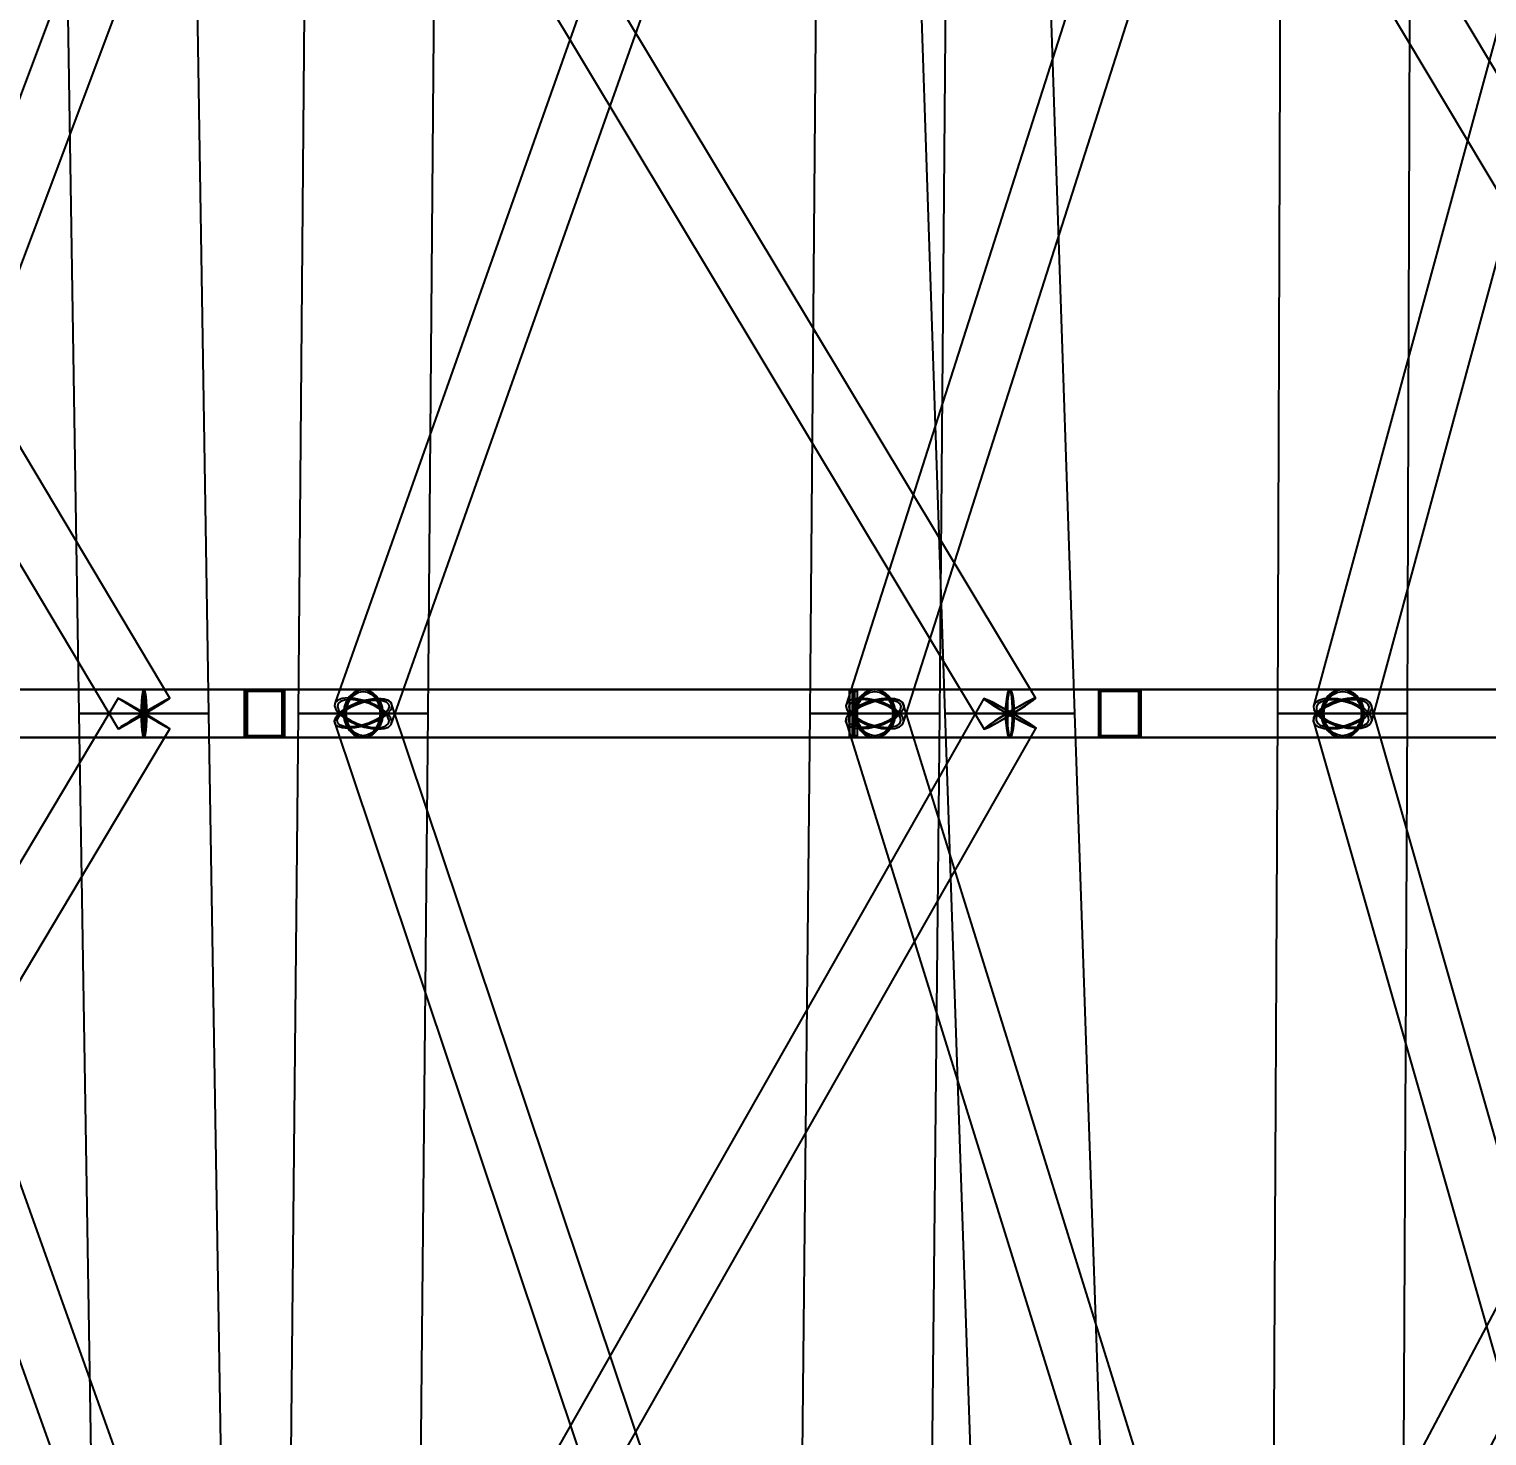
# Model space of a CAD drawing. Header units: millimetres. Extents: x -123812 to 252100, y -3000 to 639000.
# Drawn here: x 6476 to 18780, y 56400 to 68280 of the extents above; entities that cross this region are included whole.
import ezdxf

# ---------------------------------------------------------------- set-up
doc = ezdxf.new("R2010")
doc.units = ezdxf.units.MM
doc.layers.add('D-STR-DIM', color=7, linetype='Continuous', lineweight=13)
doc.layers.add('D-STR-STRC', color=7, linetype='Continuous', lineweight=25)
doc.styles.add('OpenSansCondensed-Light', font='OpenSansCondensed-Light.ttf')
doc.styles.add('TOWER_UNICODE', font='Arial Unicode.ttf')
doc.dimstyles.new('EZDXF', dxfattribs={"dimtxt": 0.25, "dimasz": 0.175, "dimexe": 0.375, "dimexo": 0.125, "dimgap": 0.1, "dimtad": 1, "dimlfac": 100, "dimzin": 12, "dimdsep": 46, "dimtxsty": 'OpenSansCondensed-Light', "dimblk": 'ARCHTICK', "dimcen": 2.5, "dimazin": 3, "dimtfac": 0.5, "dimtmove": 2, "dimatfit": 3})

# ---------------------------------------------------------------- blocks, each defined once
blk = doc.blocks.new('_ARCHTICK')
at = {"color": 0, "linetype": 'BYBLOCK', "const_width": 0.15}
blk.add_lwpolyline([(-0.5, -0.5), (0.5, 0.5)], dxfattribs=at)

msp = doc.modelspace()

# ---------------------------------------------------------------- linework, layer by layer
at = {"layer": 'D-STR-STRC'}
for points in [[(-218, 74869.9), (7226.9, 62369.9), (7237, 62374.4), (7261.4, 62387.4), (7298.2, 62408), (7345, 62435), (7398.7, 62466.3), (7455.4, 62500), (7511.5, 62533.7), (7563, 62565), (7606.5, 62592), (7638.9, 62612.6), (7658.2, 62625.6), (7662.9, 62630.1), (218, 75130.1)], [(9165.1, 75092.9), (4479.1, 62592.9), (4475.4, 62565.7), (4488.1, 62534), (4516.2, 62500), (4557.9, 62466), (4610.4, 62434.3), (4670, 62407.1), (4732.7, 62386.3), (4794.2, 62373.2), (4850.3, 62368.7), (4897.3, 62373.2), (4931.8, 62386.3), (4951.6, 62407.1), (9637.6, 74907.1)], [(7028.9, 74868.7), (14538.1, 62368.7), (14552.2, 62373.2), (14580.1, 62386.3), (14619.8, 62407.2), (14668.7, 62434.3), (14723.5, 62466), (14780.4, 62500), (14835.5, 62534), (14885, 62565.7), (14925.7, 62592.8), (14954.7, 62613.7), (14970, 62626.8), (14970.7, 62631.3), (7461.5, 75131.3)], [(13482.9, 75092.8), (9059.8, 62592.8), (9053.4, 62565.7), (9063.6, 62534), (9089.6, 62500), (9129.6, 62466), (9180.8, 62434.3), (9239.9, 62407.2), (9302.8, 62386.3), (9365.2, 62373.2), (9422.8, 62368.7), (9471.7, 62373.2), (9508.6, 62386.3), (9531, 62407.2), (13954.1, 74907.2)], [(17360.7, 75065), (13369.8, 62565), (13376.6, 62533.7), (13399.5, 62500), (13437, 62466.3), (13486.7, 62435), (13544.9, 62408), (13607.9, 62387.4), (13671.3, 62374.4), (13730.8, 62369.9), (13782.4, 62374.4), (13822.4, 62387.4), (13848.3, 62408), (13858.2, 62435), (17849.1, 74935)], [(22017.6, 62631.3), (14547.9, 75131.3), (14531, 75126.8), (14500.6, 75113.7), (14458.7, 75092.9), (14408.3, 75065.7), (14352.8, 75034), (14295.8, 75000), (14241.4, 74966), (14193.2, 74934.3), (14154.5, 74907.1), (14128, 74886.3), (14115.4, 74873.2), (14117.7, 74868.7), (21587.4, 62368.7)], [(20717.9, 75063.7), (17317, 62563.7), (17319.5, 62533), (17338.5, 62500), (17372.8, 62467), (17420.1, 62436.3), (17477.1, 62409.9), (17539.9, 62389.6), (17604.3, 62376.9), (17665.9, 62372.6), (17720.5, 62376.9), (17764.3, 62389.6), (17794.3, 62409.9), (17808.6, 62436.3), (21209.5, 74936.3)], [(0, 62296.8), (7444.9, 62296.8), (7446.7, 62303.7), (7448.4, 62324), (7449.9, 62356.3), (7451, 62398.4), (7451.8, 62447.4), (7452, 62500), (7451.8, 62552.6), (7451, 62601.6), (7449.9, 62643.7), (7448.4, 62676), (7446.7, 62696.3), (7444.9, 62703.2), (0, 62703.2)], [(4715.4, 62296.8), (9295.4, 62296.8), (9335.8, 62303.7), (9373.4, 62324), (9405.8, 62356.3), (9430.6, 62398.4), (9446.2, 62447.4), (9451.5, 62500), (9446.2, 62552.6), (9430.6, 62601.6), (9405.8, 62643.7), (9373.4, 62676), (9335.8, 62696.3), (9295.4, 62703.2), (4715.4, 62703.2)], [(21802.5, 62703.2), (14754.4, 62703.2), (14745.4, 62696.3), (14737.1, 62676), (14729.9, 62643.7), (14724.4, 62601.6), (14720.9, 62552.6), (14719.8, 62500), (14720.9, 62447.4), (14724.4, 62398.4), (14729.9, 62356.3), (14737.1, 62324), (14745.4, 62303.7), (14754.4, 62296.8), (21802.5, 62296.8)], [(21380.1, 50066.3), (17807.9, 62566.3), (17793.2, 62593.8), (17762.7, 62614.9), (17718.6, 62628.1), (17663.9, 62632.6), (17602.3, 62628.1), (17538.1, 62614.9), (17475.5, 62593.8), (17418.8, 62566.3), (17372, 62534.3), (17338.2, 62500), (17319.7, 62465.7), (17317.7, 62433.7), (20889.9, 49933.7)], [(21058.9, 62703.2), (17562.8, 62703.2), (17516.4, 62696.3), (17473.1, 62676), (17436, 62643.7), (17407.4, 62601.6), (17389.5, 62552.6), (17383.4, 62500), (17389.5, 62447.4), (17407.4, 62398.4), (17436, 62356.3), (17473.1, 62324), (17516.4, 62303.7), (17562.8, 62296.8), (21058.9, 62296.8)], [(218.1, 49870), (7663, 62370), (7657.2, 62374.4), (7636.9, 62387.4), (7603.6, 62408.1), (7559.4, 62435), (7507.4, 62466.4), (7451.2, 62500), (7394.5, 62533.6), (7341.3, 62565), (7295.1, 62591.9), (7259.1, 62612.6), (7235.8, 62625.6), (7226.7, 62630), (-218.1, 50130)], [(4476.1, 62414.7), (8932.5, 49914.7), (8948.6, 49895.5), (8979.8, 49883.4), (9024.2, 49879.3), (9078.6, 49883.4), (9139.3, 49895.5), (9202.3, 49914.7), (9263.2, 49939.7), (9317.8, 49968.8), (9362.5, 50000), (9394.2, 50031.2), (9410.8, 50060.3), (9411, 50085.3), (4954.6, 62585.3)], [(7867.6, 49874), (14973.7, 62374), (14973, 62378.3), (14957.5, 62390.8), (14928, 62410.9), (14886.8, 62437), (14836.5, 62467.4), (14780.6, 62500), (14722.9, 62532.6), (14667.4, 62563), (14617.8, 62589.1), (14577.5, 62609.2), (14549.3, 62621.7), (14535, 62626), (7428.9, 50126)], [(13723.6, 50089.1), (9532.3, 62589.1), (9510.3, 62609.2), (9473.6, 62621.7), (9424.8, 62626), (9367.1, 62621.7), (9304.6, 62609.2), (9241.4, 62589.1), (9181.9, 62563), (9130.2, 62532.6), (9089.7, 62500), (9063.2, 62467.4), (9052.6, 62437), (9058.5, 62410.9), (13249.8, 49910.9)], [(17741.8, 50065), (13858.6, 62565), (13847.7, 62591.9), (13820.9, 62612.6), (13780, 62625.6), (13727.8, 62630), (13667.8, 62625.6), (13604.2, 62612.6), (13541.2, 62591.9), (13483.2, 62565), (13434.1, 62533.6), (13397.3, 62500), (13375.2, 62466.4), (13369.4, 62435), (17252.7, 49935)], [(21577.9, 62616.6), (14960.6, 50116.6), (14970.4, 50104.5), (14994.9, 50085.3), (15032.4, 50060.3), (15080.3, 50031.2), (15135.3, 50000), (15193.7, 49968.8), (15251.6, 49939.7), (15304.9, 49914.7), (15350, 49895.5), (15383.9, 49883.4), (15404.3, 49879.3), (15409.8, 49883.4), (22027.1, 62383.4)]]:
    msp.add_lwpolyline(points, dxfattribs=at)
for points in [[(6697.6, 75000), (6896, 62500), (7993.7, 62500), (7792.9, 75000)], [(8746.6, 62500), (9844.2, 62500), (9949, 75000), (8853.7, 75000)], [(13065.2, 62500), (14162.8, 62500), (14266.2, 75000), (13170.9, 75000)], [(13785.1, 75000), (14205.6, 62500), (15303.2, 62500), (14880.4, 75000)], [(17014, 62500), (18111.7, 62500), (18152.6, 75000), (17057.3, 75000)], [(-154.6, 62300), (8617.6, 62300), (8617.6, 62700), (-154.6, 62700)], [(-8.6, 62300), (13441.8, 62300), (13441.8, 62700), (-8.6, 62700)], [(7423.7, 62500), (7424.4, 62447.4), (7426.5, 62398.4), (7429.9, 62356.3), (7434.3, 62324), (7439.4, 62303.7), (7444.9, 62296.8), (14754.4, 62296.8), (14759.9, 62303.7), (14765, 62324), (14769.4, 62356.3), (14772.7, 62398.4), (14774.9, 62447.4), (14775.6, 62500), (14774.9, 62552.6), (14772.7, 62601.6), (14769.4, 62643.7), (14765, 62676), (14759.9, 62696.3), (14754.4, 62703.2), (7444.9, 62703.2), (7439.4, 62696.3), (7434.3, 62676), (7429.9, 62643.7), (7426.5, 62601.6), (7424.4, 62552.6)], [(7466.1, 62500), (7465.3, 62447.4), (7463.2, 62398.4), (7459.8, 62356.3), (7455.5, 62324), (7450.3, 62303.7), (7444.9, 62296.8), (7439.4, 62303.7), (7434.3, 62324), (7429.9, 62356.3), (7426.5, 62398.4), (7424.4, 62447.4), (7423.7, 62500), (7424.4, 62552.6), (7426.5, 62601.6), (7429.9, 62643.7), (7434.3, 62676), (7439.4, 62696.3), (7444.9, 62703.2), (7450.3, 62696.3), (7455.5, 62676), (7459.8, 62643.7), (7463.2, 62601.6), (7465.3, 62552.6)], [(7464.4, 62500), (7463.7, 62451.5), (7461.8, 62406.4), (7458.7, 62367.6), (7454.6, 62337.9), (7449.9, 62319.2), (7444.9, 62312.8), (7439.8, 62319.2), (7435.1, 62337.9), (7431.1, 62367.6), (7428, 62406.4), (7426, 62451.5), (7425.3, 62500), (7426, 62548.5), (7428, 62593.6), (7431.1, 62632.4), (7435.1, 62662.1), (7439.8, 62680.8), (7444.9, 62687.2), (7449.9, 62680.8), (7454.6, 62662.1), (7458.7, 62632.4), (7461.8, 62593.6), (7463.7, 62548.5)], [(7452, 62500), (7451.8, 62447.4), (7451, 62398.4), (7449.9, 62356.3), (7448.4, 62324), (7446.7, 62303.7), (7444.9, 62296.8), (7443, 62303.7), (7441.3, 62324), (7439.8, 62356.3), (7438.7, 62398.4), (7438, 62447.4), (7437.7, 62500), (7438, 62552.6), (7438.7, 62601.6), (7439.8, 62643.7), (7441.3, 62676), (7443, 62696.3), (7444.9, 62703.2), (7446.7, 62696.3), (7448.4, 62676), (7449.9, 62643.7), (7451, 62601.6), (7451.8, 62552.6)], [(7451.4, 62500), (7451.2, 62451.5), (7450.6, 62406.4), (7449.5, 62367.6), (7448.1, 62337.9), (7446.6, 62319.2), (7444.9, 62312.8), (7443.2, 62319.2), (7441.6, 62337.9), (7440.2, 62367.6), (7439.2, 62406.4), (7438.5, 62451.5), (7438.3, 62500), (7438.5, 62548.5), (7439.2, 62593.6), (7440.2, 62632.4), (7441.6, 62662.1), (7443.2, 62680.8), (7444.9, 62687.2), (7446.6, 62680.8), (7448.1, 62662.1), (7449.5, 62632.4), (7450.6, 62593.6), (7451.2, 62548.5)], [(8294.3, 62300), (15850.5, 62300), (15850.5, 62700), (8294.3, 62700)], [(8294.3, 62700), (8631.7, 62700), (8631.7, 62300), (8294.3, 62300)], [(8304.4, 62688), (8621.6, 62688), (8621.6, 62312), (8304.4, 62312)], [(8308.4, 62700), (8617.6, 62700), (8617.6, 62300), (8308.4, 62300)], [(8317.7, 62688), (8608.4, 62688), (8608.4, 62312), (8317.7, 62312)], [(9089.6, 62500), (9129.6, 62466), (9180.8, 62434.3), (9239.9, 62407.2), (9302.8, 62386.3), (9365.2, 62373.2), (9422.8, 62368.7), (9471.7, 62373.2), (9508.6, 62386.3), (9531, 62407.2), (9537.4, 62434.3), (9527.2, 62466), (9501.2, 62500), (9461.2, 62534), (9410, 62565.7), (9350.9, 62592.8), (9288, 62613.7), (9225.6, 62626.8), (9168, 62631.3), (9119.1, 62626.8), (9082.2, 62613.7), (9059.8, 62592.8), (9053.4, 62565.7), (9063.6, 62534)], [(9131, 62500), (9136.6, 62447.4), (9153, 62398.4), (9179.1, 62356.3), (9213.2, 62324), (9252.8, 62303.7), (9295.4, 62296.8), (13614, 62296.8), (13656.5, 62303.7), (13696.2, 62324), (13730.2, 62356.3), (13756.4, 62398.4), (13772.8, 62447.4), (13778.4, 62500), (13772.8, 62552.6), (13756.4, 62601.6), (13730.2, 62643.7), (13696.2, 62676), (13656.5, 62696.3), (13614, 62703.2), (9295.4, 62703.2), (9252.8, 62696.3), (9213.2, 62676), (9179.1, 62643.7), (9153, 62601.6), (9136.6, 62552.6)], [(9459.8, 62500), (9454.2, 62447.4), (9437.8, 62398.4), (9411.7, 62356.3), (9377.6, 62324), (9338, 62303.7), (9295.4, 62296.8), (9252.8, 62303.7), (9213.2, 62324), (9179.1, 62356.3), (9153, 62398.4), (9136.6, 62447.4), (9131, 62500), (9136.6, 62552.6), (9153, 62601.6), (9179.1, 62643.7), (9213.2, 62676), (9252.8, 62696.3), (9295.4, 62703.2), (9338, 62696.3), (9377.6, 62676), (9411.7, 62643.7), (9437.8, 62601.6), (9454.2, 62552.6)], [(9451.5, 62500), (9446.2, 62447.4), (9430.6, 62398.4), (9405.8, 62356.3), (9373.4, 62324), (9335.8, 62303.7), (9295.4, 62296.8), (9255, 62303.7), (9217.4, 62324), (9185, 62356.3), (9160.2, 62398.4), (9144.6, 62447.4), (9139.3, 62500), (9144.6, 62552.6), (9160.2, 62601.6), (9185, 62643.7), (9217.4, 62676), (9255, 62696.3), (9295.4, 62703.2), (9335.8, 62696.3), (9373.4, 62676), (9405.8, 62643.7), (9430.6, 62601.6), (9446.2, 62552.6)], [(9446.9, 62500), (9441.7, 62451.5), (9426.6, 62406.4), (9402.5, 62367.6), (9371.1, 62337.9), (9334.6, 62319.2), (9295.4, 62312.8), (9256.2, 62319.2), (9219.7, 62337.9), (9188.3, 62367.6), (9164.2, 62406.4), (9149.1, 62451.5), (9143.9, 62500), (9149.1, 62548.5), (9164.2, 62593.6), (9188.3, 62632.4), (9219.7, 62662.1), (9256.2, 62680.8), (9295.4, 62687.2), (9334.6, 62680.8), (9371.1, 62662.1), (9402.5, 62632.4), (9426.6, 62593.6), (9441.7, 62548.5)], [(9439.2, 62500), (9434.3, 62451.5), (9419.9, 62406.4), (9397.1, 62367.6), (9367.3, 62337.9), (9332.6, 62319.2), (9295.4, 62312.8), (9258.2, 62319.2), (9223.5, 62337.9), (9193.7, 62367.6), (9170.9, 62406.4), (9156.5, 62451.5), (9151.6, 62500), (9156.5, 62548.5), (9170.9, 62593.6), (9193.7, 62632.4), (9223.5, 62662.1), (9258.2, 62680.8), (9295.4, 62687.2), (9332.6, 62680.8), (9367.3, 62662.1), (9397.1, 62632.4), (9419.9, 62593.6), (9434.3, 62548.5)], [(13400.6, 62300), (26632.3, 62300), (26632.3, 62700), (13400.6, 62700)], [(13400.6, 62700), (13465.7, 62700), (13465.7, 62300), (13400.6, 62300)], [(13402.6, 62688), (13463.7, 62688), (13463.7, 62312), (13402.6, 62312)], [(13424.5, 62700), (13441.8, 62700), (13441.8, 62300), (13424.5, 62300)], [(13425.1, 62688), (13441.3, 62688), (13441.3, 62312), (13425.1, 62312)], [(13441.7, 62500), (13447.6, 62447.4), (13464.8, 62398.4), (13492.2, 62356.3), (13527.8, 62324), (13569.4, 62303.7), (13614, 62296.8), (17562.8, 62296.8), (17607.4, 62303.7), (17649, 62324), (17684.7, 62356.3), (17712.1, 62398.4), (17729.3, 62447.4), (17735.1, 62500), (17729.3, 62552.6), (17712.1, 62601.6), (17684.7, 62643.7), (17649, 62676), (17607.4, 62696.3), (17562.8, 62703.2), (13614, 62703.2), (13569.4, 62696.3), (13527.8, 62676), (13492.2, 62643.7), (13464.8, 62601.6), (13447.6, 62552.6)], [(13786.3, 62500), (13780.4, 62447.4), (13763.2, 62398.4), (13735.8, 62356.3), (13700.1, 62324), (13658.6, 62303.7), (13614, 62296.8), (13569.4, 62303.7), (13527.8, 62324), (13492.2, 62356.3), (13464.8, 62398.4), (13447.6, 62447.4), (13441.7, 62500), (13447.6, 62552.6), (13464.8, 62601.6), (13492.2, 62643.7), (13527.8, 62676), (13569.4, 62696.3), (13614, 62703.2), (13658.6, 62696.3), (13700.1, 62676), (13735.8, 62643.7), (13763.2, 62601.6), (13780.4, 62552.6)], [(13778.4, 62500), (13772.8, 62447.4), (13756.4, 62398.4), (13730.2, 62356.3), (13696.2, 62324), (13656.5, 62303.7), (13614, 62296.8), (13571.4, 62303.7), (13531.8, 62324), (13497.7, 62356.3), (13471.6, 62398.4), (13455.2, 62447.4), (13449.6, 62500), (13455.2, 62552.6), (13471.6, 62601.6), (13497.7, 62643.7), (13531.8, 62676), (13571.4, 62696.3), (13614, 62703.2), (13656.5, 62696.3), (13696.2, 62676), (13730.2, 62643.7), (13756.4, 62601.6), (13772.8, 62552.6)], [(13772.7, 62500), (13767.3, 62451.5), (13751.5, 62406.4), (13726.2, 62367.6), (13693.4, 62337.9), (13655.1, 62319.2), (13614, 62312.8), (13572.9, 62319.2), (13534.6, 62337.9), (13501.7, 62367.6), (13476.5, 62406.4), (13460.7, 62451.5), (13455.3, 62500), (13460.7, 62548.5), (13476.5, 62593.6), (13501.7, 62632.4), (13534.6, 62662.1), (13572.9, 62680.8), (13614, 62687.2), (13655.1, 62680.8), (13693.4, 62662.1), (13726.2, 62632.4), (13751.5, 62593.6), (13767.3, 62548.5)], [(13765.5, 62500), (13760.3, 62451.5), (13745.2, 62406.4), (13721.1, 62367.6), (13689.7, 62337.9), (13653.2, 62319.2), (13614, 62312.8), (13574.8, 62319.2), (13538.2, 62337.9), (13506.9, 62367.6), (13482.8, 62406.4), (13467.7, 62451.5), (13462.5, 62500), (13467.7, 62548.5), (13482.8, 62593.6), (13506.9, 62632.4), (13538.2, 62662.1), (13574.8, 62680.8), (13614, 62687.2), (13653.2, 62680.8), (13689.7, 62662.1), (13721.1, 62632.4), (13745.2, 62593.6), (13760.3, 62548.5)], [(14728.4, 62500), (14673.3, 62466), (14623.8, 62434.3), (14583.1, 62407.2), (14554.1, 62386.3), (14538.8, 62373.2), (14538.1, 62368.7), (14552.2, 62373.2), (14580.1, 62386.3), (14619.8, 62407.2), (14668.7, 62434.3), (14723.5, 62466), (14780.4, 62500), (14835.5, 62534), (14885, 62565.7), (14925.7, 62592.8), (14954.7, 62613.7), (14970, 62626.8), (14970.7, 62631.3), (14956.6, 62626.8), (14928.7, 62613.7), (14889, 62592.8), (14840, 62565.7), (14785.3, 62534)], [(14789, 62500), (14787.9, 62447.4), (14784.4, 62398.4), (14778.9, 62356.3), (14771.7, 62324), (14763.4, 62303.7), (14754.4, 62296.8), (14745.4, 62303.7), (14737.1, 62324), (14729.9, 62356.3), (14724.4, 62398.4), (14720.9, 62447.4), (14719.8, 62500), (14720.9, 62552.6), (14724.4, 62601.6), (14729.9, 62643.7), (14737.1, 62676), (14745.4, 62696.3), (14754.4, 62703.2), (14763.4, 62696.3), (14771.7, 62676), (14778.9, 62643.7), (14784.4, 62601.6), (14787.9, 62552.6)], [(14786.3, 62500), (14785.2, 62451.5), (14782, 62406.4), (14777, 62367.6), (14770.3, 62337.9), (14762.7, 62319.2), (14754.4, 62312.8), (14746.1, 62319.2), (14738.4, 62337.9), (14731.8, 62367.6), (14726.8, 62406.4), (14723.6, 62451.5), (14722.5, 62500), (14723.6, 62548.5), (14726.8, 62593.6), (14731.8, 62632.4), (14738.4, 62662.1), (14746.1, 62680.8), (14754.4, 62687.2), (14762.7, 62680.8), (14770.3, 62662.1), (14777, 62632.4), (14782, 62593.6), (14785.2, 62548.5)], [(14775.6, 62500), (14774.9, 62447.4), (14772.7, 62398.4), (14769.4, 62356.3), (14765, 62324), (14759.9, 62303.7), (14754.4, 62296.8), (14748.9, 62303.7), (14743.8, 62324), (14739.4, 62356.3), (14736, 62398.4), (14733.9, 62447.4), (14733.2, 62500), (14733.9, 62552.6), (14736, 62601.6), (14739.4, 62643.7), (14743.8, 62676), (14748.9, 62696.3), (14754.4, 62703.2), (14759.9, 62696.3), (14765, 62676), (14769.4, 62643.7), (14772.7, 62601.6), (14774.9, 62552.6)], [(14773.9, 62500), (14773.3, 62451.5), (14771.3, 62406.4), (14768.2, 62367.6), (14764.2, 62337.9), (14759.4, 62319.2), (14754.4, 62312.8), (14749.3, 62319.2), (14744.6, 62337.9), (14740.6, 62367.6), (14737.5, 62406.4), (14735.5, 62451.5), (14734.9, 62500), (14735.5, 62548.5), (14737.5, 62593.6), (14740.6, 62632.4), (14744.6, 62662.1), (14749.3, 62680.8), (14754.4, 62687.2), (14759.4, 62680.8), (14764.2, 62662.1), (14768.2, 62632.4), (14771.3, 62593.6), (14773.3, 62548.5)], [(15504.4, 62300), (22073.5, 62300), (22073.5, 62700), (15504.4, 62700)], [(15504.4, 62700), (15859.2, 62700), (15859.2, 62300), (15504.4, 62300)], [(15513.1, 62700), (15850.5, 62700), (15850.5, 62300), (15513.1, 62300)], [(15515.1, 62688), (15848.5, 62688), (15848.5, 62312), (15515.1, 62312)], [(15523.2, 62688), (15840.4, 62688), (15840.4, 62312), (15523.2, 62312)], [(17787.5, 62500), (17753.7, 62465.7), (17706.8, 62433.7), (17650.2, 62406.2), (17587.6, 62385.1), (17523.3, 62371.9), (17461.7, 62367.4), (17407, 62371.9), (17363, 62385.1), (17332.5, 62406.2), (17317.7, 62433.7), (17319.7, 62465.7), (17338.2, 62500), (17372, 62534.3), (17418.8, 62566.3), (17475.5, 62593.8), (17538.1, 62614.9), (17602.3, 62628.1), (17663.9, 62632.6), (17718.6, 62628.1), (17762.7, 62614.9), (17793.2, 62593.8), (17807.9, 62566.3), (17806, 62534.3)], [(17742.3, 62500), (17736.2, 62447.4), (17718.2, 62398.4), (17689.7, 62356.3), (17652.6, 62324), (17609.3, 62303.7), (17562.8, 62296.8), (17516.4, 62303.7), (17473.1, 62324), (17436, 62356.3), (17407.4, 62398.4), (17389.5, 62447.4), (17383.4, 62500), (17389.5, 62552.6), (17407.4, 62601.6), (17436, 62643.7), (17473.1, 62676), (17516.4, 62696.3), (17562.8, 62703.2), (17609.3, 62696.3), (17652.6, 62676), (17689.7, 62643.7), (17718.2, 62601.6), (17736.2, 62552.6)], [(17735.1, 62500), (17729.3, 62447.4), (17712.1, 62398.4), (17684.7, 62356.3), (17649, 62324), (17607.4, 62303.7), (17562.8, 62296.8), (17518.2, 62303.7), (17476.7, 62324), (17441, 62356.3), (17413.6, 62398.4), (17396.4, 62447.4), (17390.5, 62500), (17396.4, 62552.6), (17413.6, 62601.6), (17441, 62643.7), (17476.7, 62676), (17518.2, 62696.3), (17562.8, 62703.2), (17607.4, 62696.3), (17649, 62676), (17684.7, 62643.7), (17712.1, 62601.6), (17729.3, 62552.6)], [(17728.1, 62500), (17722.5, 62451.5), (17706, 62406.4), (17679.7, 62367.6), (17645.5, 62337.9), (17605.6, 62319.2), (17562.8, 62312.8), (17520.1, 62319.2), (17480.2, 62337.9), (17445.9, 62367.6), (17419.7, 62406.4), (17403.2, 62451.5), (17397.5, 62500), (17403.2, 62548.5), (17419.7, 62593.6), (17445.9, 62632.4), (17480.2, 62662.1), (17520.1, 62680.8), (17562.8, 62687.2), (17605.6, 62680.8), (17645.5, 62662.1), (17679.7, 62632.4), (17706, 62593.6), (17722.5, 62548.5)], [(17721.6, 62500), (17716.2, 62451.5), (17700.3, 62406.4), (17675.1, 62367.6), (17642.2, 62337.9), (17603.9, 62319.2), (17562.8, 62312.8), (17521.8, 62319.2), (17483.5, 62337.9), (17450.6, 62367.6), (17425.4, 62406.4), (17409.5, 62451.5), (17404.1, 62500), (17409.5, 62548.5), (17425.4, 62593.6), (17450.6, 62632.4), (17483.5, 62662.1), (17521.8, 62680.8), (17562.8, 62687.2), (17603.9, 62680.8), (17642.2, 62662.1), (17675.1, 62632.4), (17700.3, 62593.6), (17716.2, 62548.5)], [(7451.2, 62500), (7507.4, 62466.4), (7559.4, 62435), (7603.6, 62408.1), (7636.9, 62387.4), (7657.2, 62374.4), (7663, 62370), (7653.9, 62374.4), (7630.6, 62387.4), (7594.6, 62408.1), (7548.4, 62435), (7495.2, 62466.4), (7438.5, 62500), (7382.3, 62533.6), (7330.3, 62565), (7286.1, 62591.9), (7252.8, 62612.6), (7232.5, 62625.6), (7226.7, 62630), (7235.8, 62625.6), (7259.1, 62612.6), (7295.1, 62591.9), (7341.3, 62565), (7394.5, 62533.6)], [(7434.3, 62500), (7378.2, 62466.3), (7326.7, 62435), (7283.2, 62408), (7250.8, 62387.4), (7231.6, 62374.4), (7226.9, 62369.9), (7237, 62374.4), (7261.4, 62387.4), (7298.2, 62408), (7345, 62435), (7398.7, 62466.3), (7455.4, 62500), (7511.5, 62533.7), (7563, 62565), (7606.5, 62592), (7638.9, 62612.6), (7658.2, 62625.6), (7662.9, 62630.1), (7652.7, 62625.6), (7628.4, 62612.6), (7591.5, 62592), (7544.7, 62565), (7491.1, 62533.7)], [(7450.6, 62500), (7501.3, 62469.7), (7548.1, 62441.4), (7588, 62417.1), (7618, 62398.5), (7636.3, 62386.8), (7641.5, 62382.8), (7633.4, 62386.8), (7612.3, 62398.5), (7579.9, 62417.1), (7538.3, 62441.4), (7490.2, 62469.7), (7439.2, 62500), (7388.4, 62530.3), (7341.6, 62558.6), (7301.8, 62582.9), (7271.7, 62601.5), (7253.4, 62613.2), (7248.2, 62617.2), (7256.4, 62613.2), (7277.4, 62601.5), (7309.8, 62582.9), (7351.5, 62558.6), (7399.5, 62530.3)], [(7435.3, 62500), (7384.8, 62469.7), (7338.3, 62441.4), (7299.2, 62417.1), (7269.9, 62398.5), (7252.6, 62386.7), (7248.3, 62382.7), (7257.5, 62386.7), (7279.4, 62398.5), (7312.6, 62417.1), (7354.8, 62441.4), (7403.2, 62469.7), (7454.4, 62500), (7504.9, 62530.3), (7551.4, 62558.6), (7590.6, 62582.9), (7619.8, 62601.5), (7637.2, 62613.3), (7641.4, 62617.3), (7632.2, 62613.3), (7610.3, 62601.5), (7577.1, 62582.9), (7534.9, 62558.6), (7486.5, 62530.3)], [(9501.1, 62500), (9460.6, 62467.4), (9408.8, 62437), (9349.4, 62410.9), (9286.2, 62390.8), (9223.7, 62378.3), (9166, 62374), (9117.2, 62378.3), (9080.5, 62390.8), (9058.5, 62410.9), (9052.6, 62437), (9063.2, 62467.4), (9089.7, 62500), (9130.2, 62532.6), (9181.9, 62563), (9241.4, 62589.1), (9304.6, 62609.2), (9367.1, 62621.7), (9424.8, 62626), (9473.6, 62621.7), (9510.3, 62609.2), (9532.3, 62589.1), (9538.2, 62563), (9527.6, 62532.6)], [(9480.8, 62500), (9444.3, 62470.6), (9397.7, 62443.2), (9344.1, 62419.6), (9287.1, 62401.6), (9230.7, 62390.2), (9178.8, 62386.4), (9134.7, 62390.2), (9101.7, 62401.6), (9081.8, 62419.6), (9076.5, 62443.2), (9086.1, 62470.6), (9109.9, 62500), (9146.5, 62529.4), (9193.1, 62556.8), (9246.7, 62580.4), (9303.7, 62598.4), (9360.1, 62609.8), (9412, 62613.6), (9456.1, 62609.8), (9489.1, 62598.4), (9509, 62580.4), (9514.3, 62556.8), (9504.7, 62529.4)], [(9109.8, 62500), (9145.9, 62469.4), (9192.1, 62440.8), (9245.4, 62416.3), (9302.1, 62397.5), (9358.3, 62385.7), (9410.3, 62381.6), (9454.4, 62385.7), (9487.7, 62397.5), (9507.8, 62416.3), (9513.5, 62440.8), (9504.4, 62469.4), (9481, 62500), (9444.9, 62530.6), (9398.7, 62559.2), (9345.4, 62583.7), (9288.7, 62602.5), (9232.5, 62614.3), (9180.5, 62618.4), (9136.4, 62614.3), (9103.1, 62602.5), (9083, 62583.7), (9077.3, 62559.2), (9086.4, 62530.6)], [(13830.7, 62500), (13793.9, 62466.4), (13744.8, 62435), (13686.8, 62408.1), (13623.8, 62387.4), (13560.2, 62374.4), (13500.2, 62370), (13448, 62374.4), (13407.1, 62387.4), (13380.3, 62408.1), (13369.4, 62435), (13375.2, 62466.4), (13397.3, 62500), (13434.1, 62533.6), (13483.2, 62565), (13541.2, 62591.9), (13604.2, 62612.6), (13667.8, 62625.6), (13727.8, 62630), (13780, 62625.6), (13820.9, 62612.6), (13847.7, 62591.9), (13858.6, 62565), (13852.8, 62533.6)], [(13399.5, 62500), (13437, 62466.3), (13486.7, 62435), (13544.9, 62408), (13607.9, 62387.4), (13671.3, 62374.4), (13730.8, 62369.9), (13782.4, 62374.4), (13822.4, 62387.4), (13848.3, 62408), (13858.2, 62435), (13851.4, 62466.3), (13828.5, 62500), (13790.9, 62533.7), (13741.3, 62565), (13683, 62592), (13620, 62612.6), (13556.6, 62625.6), (13497.1, 62630.1), (13445.6, 62625.6), (13405.5, 62612.6), (13379.7, 62592), (13369.8, 62565), (13376.6, 62533.7)], [(13809.4, 62500), (13776.2, 62469.7), (13731.9, 62441.4), (13679.6, 62417.1), (13622.8, 62398.5), (13565.5, 62386.8), (13511.4, 62382.8), (13464.3, 62386.8), (13427.4, 62398.5), (13403.3, 62417.1), (13393.5, 62441.4), (13398.7, 62469.7), (13418.6, 62500), (13451.8, 62530.3), (13496.1, 62558.6), (13548.4, 62582.9), (13605.1, 62601.5), (13662.5, 62613.2), (13716.6, 62617.2), (13763.6, 62613.2), (13800.5, 62601.5), (13824.7, 62582.9), (13834.5, 62558.6), (13829.3, 62530.3)], [(13420.6, 62500), (13454.5, 62469.7), (13499.2, 62441.4), (13551.7, 62417.1), (13608.5, 62398.5), (13665.7, 62386.7), (13719.3, 62382.7), (13765.8, 62386.7), (13801.9, 62398.5), (13825.2, 62417.1), (13834.1, 62441.4), (13828, 62469.7), (13807.4, 62500), (13773.5, 62530.3), (13728.8, 62558.6), (13676.2, 62582.9), (13619.4, 62601.5), (13562.3, 62613.3), (13508.6, 62617.3), (13462.2, 62613.3), (13426.1, 62601.5), (13402.7, 62582.9), (13393.8, 62558.6), (13399.9, 62530.3)], [(14780.6, 62500), (14836.5, 62467.4), (14886.8, 62437), (14928, 62410.9), (14957.5, 62390.8), (14973, 62378.3), (14973.7, 62374), (14959.5, 62378.3), (14931.3, 62390.8), (14891, 62410.9), (14841.4, 62437), (14785.9, 62467.4), (14728.2, 62500), (14672.3, 62532.6), (14622, 62563), (14580.8, 62589.1), (14551.3, 62609.2), (14535.7, 62621.7), (14535, 62626), (14549.3, 62621.7), (14577.5, 62609.2), (14617.8, 62589.1), (14667.4, 62563), (14722.9, 62532.6)], [(14778, 62500), (14828.4, 62470.6), (14873.7, 62443.2), (14910.9, 62419.6), (14937.5, 62401.6), (14951.5, 62390.2), (14952.2, 62386.4), (14939.3, 62390.2), (14913.8, 62401.6), (14877.5, 62419.6), (14832.8, 62443.2), (14782.8, 62470.6), (14730.8, 62500), (14680.4, 62529.4), (14635.1, 62556.8), (14597.9, 62580.4), (14571.3, 62598.4), (14557.3, 62609.8), (14556.6, 62613.6), (14569.5, 62609.8), (14594.9, 62598.4), (14631.3, 62580.4), (14676, 62556.8), (14726, 62529.4)], [(14731, 62500), (14681.3, 62469.4), (14636.6, 62440.8), (14599.9, 62416.3), (14573.8, 62397.5), (14560, 62385.7), (14559.4, 62381.6), (14572.1, 62385.7), (14597.2, 62397.5), (14633.1, 62416.3), (14677.2, 62440.8), (14726.5, 62469.4), (14777.8, 62500), (14827.5, 62530.6), (14872.2, 62559.2), (14908.8, 62583.7), (14935, 62602.5), (14948.8, 62614.3), (14949.4, 62618.4), (14936.7, 62614.3), (14911.6, 62602.5), (14875.7, 62583.7), (14831.6, 62559.2), (14782.2, 62530.6)], [(17338.5, 62500), (17372.8, 62467), (17420.1, 62436.3), (17477.1, 62409.9), (17539.9, 62389.6), (17604.3, 62376.9), (17665.9, 62372.6), (17720.5, 62376.9), (17764.3, 62389.6), (17794.3, 62409.9), (17808.6, 62436.3), (17806.2, 62467), (17787.2, 62500), (17752.8, 62533), (17705.6, 62563.7), (17648.6, 62590.1), (17585.7, 62610.4), (17521.3, 62623.1), (17459.8, 62627.4), (17405.2, 62623.1), (17361.4, 62610.4), (17331.3, 62590.1), (17317, 62563.7), (17319.5, 62533)], [(17360.6, 62500), (17391.5, 62470.3), (17434.2, 62442.6), (17485.5, 62418.8), (17542.2, 62400.5), (17600.3, 62389), (17655.8, 62385.1), (17704.9, 62389), (17744.4, 62400.5), (17771.6, 62418.8), (17784.4, 62442.6), (17782.2, 62470.3), (17765.1, 62500), (17734.1, 62529.7), (17691.5, 62557.4), (17640.1, 62581.2), (17583.5, 62599.5), (17525.4, 62611), (17469.9, 62614.9), (17420.7, 62611), (17381.2, 62599.5), (17354.1, 62581.2), (17341.2, 62557.4), (17343.4, 62529.7)], [(17765.4, 62500), (17734.9, 62469), (17692.7, 62440.2), (17641.6, 62415.4), (17585.2, 62396.4), (17527.2, 62384.5), (17471.7, 62380.4), (17422.4, 62384.5), (17382.6, 62396.4), (17355.2, 62415.4), (17341.9, 62440.2), (17343.6, 62469), (17360.3, 62500), (17390.8, 62531), (17433, 62559.8), (17484.1, 62584.6), (17540.5, 62603.6), (17598.5, 62615.5), (17654, 62619.6), (17703.3, 62615.5), (17743, 62603.6), (17770.5, 62584.6), (17783.8, 62559.8), (17782.1, 62531)], [(6896, 62500), (7098.3, 50000), (8198.3, 50000), (7993.7, 62500)], [(7993.7, 62500), (7975, 62500), (7920.2, 62500), (7832.9, 62500), (7719.3, 62500), (7586.9, 62500), (7444.9, 62500), (7302.8, 62500), (7170.5, 62500), (7056.8, 62500), (6969.6, 62500), (6914.7, 62500), (6896, 62500), (6914.7, 62500), (6969.6, 62500), (7056.8, 62500), (7170.5, 62500), (7302.8, 62500), (7444.9, 62500), (7586.9, 62500), (7719.3, 62500), (7832.9, 62500), (7920.2, 62500), (7975, 62500)], [(8621.8, 50000), (9721.8, 50000), (9844.2, 62500), (8746.6, 62500)], [(9844.2, 62500), (9825.5, 62500), (9770.7, 62500), (9683.5, 62500), (9569.8, 62500), (9437.4, 62500), (9295.4, 62500), (9153.4, 62500), (9021, 62500), (8907.3, 62500), (8820.1, 62500), (8765.3, 62500), (8746.6, 62500), (8765.3, 62500), (8820.1, 62500), (8907.3, 62500), (9021, 62500), (9153.4, 62500), (9295.4, 62500), (9437.4, 62500), (9569.8, 62500), (9683.5, 62500), (9770.7, 62500), (9825.5, 62500)], [(12936.7, 50000), (14036.7, 50000), (14162.8, 62500), (13065.2, 62500)], [(14162.8, 62500), (14144.1, 62500), (14089.3, 62500), (14002.1, 62500), (13888.4, 62500), (13756, 62500), (13614, 62500), (13471.9, 62500), (13339.6, 62500), (13225.9, 62500), (13138.7, 62500), (13083.9, 62500), (13065.2, 62500), (13083.9, 62500), (13138.7, 62500), (13225.9, 62500), (13339.6, 62500), (13471.9, 62500), (13614, 62500), (13756, 62500), (13888.4, 62500), (14002.1, 62500), (14089.3, 62500), (14144.1, 62500)], [(14205.6, 62500), (14635.2, 50000), (15735.2, 50000), (15303.2, 62500)], [(15303.2, 62500), (15284.5, 62500), (15229.7, 62500), (15142.5, 62500), (15028.8, 62500), (14896.4, 62500), (14754.4, 62500), (14612.3, 62500), (14480, 62500), (14366.3, 62500), (14279.1, 62500), (14224.3, 62500), (14205.6, 62500), (14224.3, 62500), (14279.1, 62500), (14366.3, 62500), (14480, 62500), (14612.3, 62500), (14754.4, 62500), (14896.4, 62500), (15028.8, 62500), (15142.5, 62500), (15229.7, 62500), (15284.5, 62500)], [(16947.3, 50000), (18047.3, 50000), (18111.7, 62500), (17014, 62500)], [(18111.7, 62500), (18093, 62500), (18038.1, 62500), (17950.9, 62500), (17837.2, 62500), (17704.9, 62500), (17562.8, 62500), (17420.8, 62500), (17288.4, 62500), (17174.8, 62500), (17087.5, 62500), (17032.7, 62500), (17014, 62500), (17032.7, 62500), (17087.5, 62500), (17174.8, 62500), (17288.4, 62500), (17420.8, 62500), (17562.8, 62500), (17704.9, 62500), (17837.2, 62500), (17950.9, 62500), (18038.1, 62500), (18093, 62500)]]:
    msp.add_lwpolyline(points, close=True, dxfattribs=at)

# ---------------------------------------------------------------- dimensions: what is measured, and where the dimension line sits
at = {"layer": 'D-STR-DIM'}
for base, p2 in [((187000, 0), (0, 450000)), ((250000, 0), (0, 375000)), ((124000, 0), (0, 350000))]:
    msp.add_linear_dim(base=base, p1=(0, 0), p2=p2, angle=90, dimstyle='EZDXF', override={"dimtxt": 8400, "dimasz": 3750, "dimexe": 2100, "dimexo": 1800, "dimgap": 2100, "dimtad": 1, "dimdec": 0, "dimlfac": 1, "dimlunit": 2, "dimtxsty": 'TOWER_UNICODE', "dimclrd": 7, "dimclre": 7, "dimclrt": 7}, dxfattribs=at).render()

doc.saveas('drawing.dxf')
